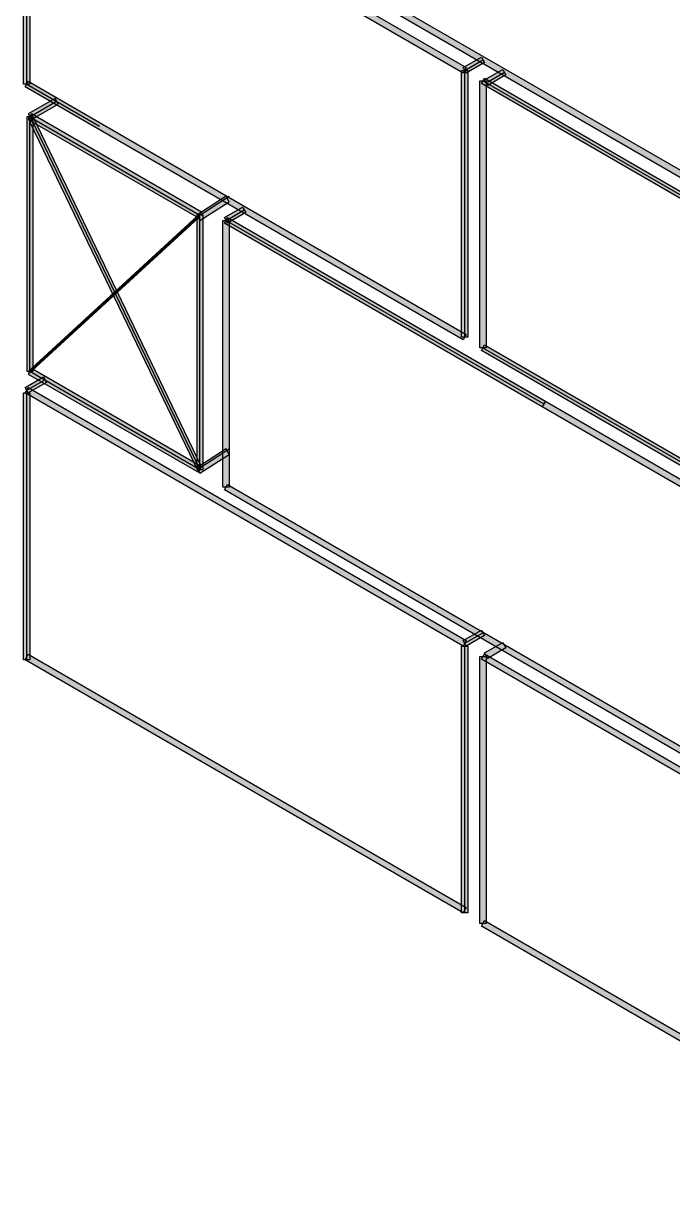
# Model space of a CAD drawing. Extents: x 0 to 119, y 0 to 84.
# Drawn here: x 52.127 to 53.977, y 64.487 to 67.848 of the extents above; entities that cross this region are included whole.
import ezdxf

# ---------------------------------------------------------------- set-up
doc = ezdxf.new("R2010")
doc.units = 0
doc.header["$MEASUREMENT"] = 0
doc.layers.add('3', color=7, linetype='CONTINUOUS')

msp = doc.modelspace()

# ---------------------------------------------------------------- linework, layer by layer
at = {"layer": '3', "color": 7, "linetype": 'Continuous'}
for p, q in [((52.136108, 67.676038), (52.136108, 68.436038)), ((53.384971, 67.715006), (53.436932, 67.745006)), ((53.384971, 66.955006), (53.384971, 67.715006)), ((53.445933, 67.679812), (53.497895, 67.709812)), ((52.136108, 67.676038), (52.343955, 67.556038)), ((53.436932, 67.685006), (54.072204, 67.318231)), ((52.145108, 67.582955), (52.221222, 67.626898)), ((52.145108, 66.857739), (52.145108, 67.582955)), ((52.145108, 67.582955), (52.630083, 67.302955)), ((52.145108, 67.582955), (52.630083, 67.302955)), ((52.149608, 67.575161), (52.630083, 66.577738)), ((52.149608, 67.575161), (52.630083, 66.577738)), ((52.630083, 67.302955), (52.713581, 67.356358)), ((52.630083, 67.302955), (52.713581, 67.356358)), ((52.145108, 66.857739), (52.630083, 67.302955)), ((52.145108, 66.857739), (52.630083, 67.302955)), ((52.630083, 66.577738), (52.630083, 67.302955)), ((52.704288, 67.287725), (52.756249, 67.317725)), ((52.704288, 67.287725), (53.610374, 66.764596)), ((53.436933, 66.925007), (54.072204, 66.558231)), ((52.145108, 66.857739), (52.630083, 66.577738)), ((52.136108, 66.803832), (52.18807, 66.833832)), ((52.136108, 66.036038), (52.136108, 66.796038)), ((52.630083, 66.583137), (52.713581, 66.636541)), ((52.630083, 66.583137), (52.713581, 66.636541)), ((53.384971, 66.0828), (53.436932, 66.1128)), ((53.384971, 65.315006), (53.384971, 66.075006))]:
    msp.add_line(p, q, dxfattribs=at)
for points in [[(52.127108, 68.436038), (52.145108, 68.436038), (52.145108, 67.676038), (52.127108, 67.676038), (52.127108, 68.436038)], [(53.389471, 67.7228), (53.380471, 67.707212), (52.131608, 68.428244), (52.140608, 68.443832), (53.389471, 67.7228)], [(52.716704, 68.150437), (52.725704, 68.166026), (54.024743, 67.416026), (54.015743, 67.400437), (52.716704, 68.150437)], [(53.389471, 67.707212), (53.380471, 67.7228), (53.432432, 67.7528), (53.441432, 67.737212), (53.389471, 67.707212)], [(53.375971, 67.715006), (53.393971, 67.715006), (53.393971, 66.955006), (53.375971, 66.955006), (53.375971, 67.715006)], [(53.375971, 67.715006), (53.393971, 67.715006), (53.393971, 66.955006), (53.375971, 66.955006), (53.375971, 67.715006)], [(54.809586, 66.902896), (54.800586, 66.887307), (53.432432, 67.677212), (53.441432, 67.6928), (54.809586, 66.902896)], [(53.450433, 67.672018), (53.441433, 67.687606), (53.493395, 67.717606), (53.502395, 67.702018), (53.450433, 67.672018)], [(52.131608, 67.668244), (52.140608, 67.683832), (53.38947, 66.962798), (53.38047, 66.94721), (52.131608, 67.668244)], [(53.427932, 67.685006), (53.445932, 67.685006), (53.445932, 66.925006), (53.427932, 66.925006), (53.427932, 67.685006)], [(53.427932, 67.685006), (53.445932, 67.685006), (53.445932, 66.925006), (53.427932, 66.925006), (53.427932, 67.685006)], [(53.445932, 66.925006), (53.427932, 66.925006), (53.427932, 67.685006), (53.445932, 67.685006), (53.445932, 66.925006)], [(52.225722, 67.619103), (52.216722, 67.634692), (52.140608, 67.590749), (52.149608, 67.575161), (52.225722, 67.619103)], [(52.625583, 67.295161), (52.634583, 67.310749), (52.149608, 67.590749), (52.140608, 67.575161), (52.625583, 67.295161)], [(52.154108, 67.582955), (52.136108, 67.582955), (52.136108, 66.857739), (52.154108, 66.857739), (52.154108, 67.582955)], [(52.625583, 66.569943), (52.634583, 66.585532), (52.154108, 67.582955), (52.145108, 67.567366), (52.625583, 66.569943)], [(52.713581, 67.34077), (52.704581, 67.356358), (52.621083, 67.302955), (52.630083, 67.287366), (52.713581, 67.34077)], [(52.708788, 67.279931), (52.699788, 67.29552), (52.751749, 67.32552), (52.760749, 67.309931), (52.708788, 67.279931)], [(52.625583, 67.295161), (52.634583, 67.310749), (52.149608, 66.865534), (52.140608, 66.849945), (52.625583, 67.295161)], [(52.621083, 66.577738), (52.639083, 66.577738), (52.639083, 67.302955), (52.621083, 67.302955), (52.621083, 66.577738)], [(52.695288, 67.287725), (52.713288, 67.287725), (52.713288, 66.527725), (52.695288, 66.527725), (52.695288, 67.287725)], [(52.695288, 67.287725), (52.713288, 67.287725), (52.713288, 66.527725), (52.695288, 66.527725), (52.695288, 67.287725)], [(52.713288, 66.527725), (52.695288, 66.527725), (52.695288, 67.287725), (52.713288, 67.287725), (52.713288, 66.527725)], [(53.614874, 66.77239), (53.605874, 66.756801), (52.699788, 67.279931), (52.708788, 67.29552), (53.614874, 66.77239)], [(53.614874, 66.77239), (53.605874, 66.756801), (52.699788, 67.279931), (52.708788, 67.29552), (53.614874, 66.77239)], [(54.076941, 66.505615), (54.067941, 66.490027), (52.699788, 67.279931), (52.708788, 67.29552), (54.076941, 66.505615)], [(54.809586, 66.142896), (54.800586, 66.127307), (53.432433, 66.917213), (53.441433, 66.932801), (54.809586, 66.142896)], [(52.149608, 66.865534), (52.140608, 66.849945), (52.625583, 66.569943), (52.634583, 66.585532), (52.149608, 66.865534)], [(52.140608, 66.796038), (52.131608, 66.811626), (52.18357, 66.841626), (52.19257, 66.826038), (52.140608, 66.796038)], [(52.127108, 66.796038), (52.145108, 66.796038), (52.145108, 66.036038), (52.127108, 66.036038), (52.127108, 66.796038)], [(53.389471, 66.090594), (53.380471, 66.075006), (52.131608, 66.796038), (52.140608, 66.811626), (53.389471, 66.090594)], [(52.713581, 66.620952), (52.704581, 66.636541), (52.621083, 66.583137), (52.630083, 66.567549), (52.713581, 66.620952)], [(52.699788, 66.519931), (52.708788, 66.53552), (54.076941, 65.745615), (54.067941, 65.730027), (52.699788, 66.519931)], [(53.389471, 66.075006), (53.380471, 66.090594), (53.432432, 66.120594), (53.441432, 66.105006), (53.389471, 66.075006)], [(53.450433, 66.039812), (53.441433, 66.055401), (53.493395, 66.085401), (53.502395, 66.069812), (53.450433, 66.039812)], [(52.131608, 66.036038), (52.140608, 66.051626), (53.38947, 65.330592), (53.38047, 65.315004), (52.131608, 66.036038)], [(53.375971, 66.075006), (53.393971, 66.075006), (53.393971, 65.315006), (53.375971, 65.315006), (53.375971, 66.075006)], [(53.375971, 66.075006), (53.393971, 66.075006), (53.393971, 65.315006), (53.375971, 65.315006), (53.375971, 66.075006)], [(53.427932, 66.045006), (53.445932, 66.045006), (53.445932, 65.285006), (53.427932, 65.285006), (53.427932, 66.045006)], [(53.427932, 66.045006), (53.445932, 66.045006), (53.445932, 65.285006), (53.427932, 65.285006), (53.427932, 66.045006)], [(53.445932, 65.285006), (53.427932, 65.285006), (53.427932, 66.045006), (53.445932, 66.045006), (53.445932, 65.285006)], [(54.809586, 65.262896), (54.800586, 65.247307), (53.432432, 66.037212), (53.441432, 66.0528), (54.809586, 65.262896)], [(54.809586, 64.502896), (54.800586, 64.487307), (53.432433, 65.277213), (53.441433, 65.292801), (54.809586, 64.502896)]]:
    msp.add_lwpolyline(points, dxfattribs=at)
for points in [[(52.127108, 68.436038), (52.145108, 68.436038), (52.145108, 67.676038)], [(52.127108, 68.436038), (52.145108, 67.676038), (52.127108, 67.676038)], [(52.127108, 68.436038), (52.127108, 67.676038), (52.127108, 68.436038)], [(53.389471, 67.7228), (52.131608, 68.428244), (52.140608, 68.443832)], [(53.389471, 67.7228), (52.140608, 68.443832), (53.389471, 67.7228)], [(53.389471, 67.7228), (53.380471, 67.707212), (52.131608, 68.428244)], [(52.716704, 68.150437), (52.725704, 68.166026), (54.024743, 67.416026)], [(52.716704, 68.150437), (54.024743, 67.416026), (54.015743, 67.400437)], [(52.716704, 68.150437), (54.015743, 67.400437), (52.716704, 68.150437)], [(53.389471, 67.707212), (53.380471, 67.7228), (53.432432, 67.7528)], [(53.389471, 67.707212), (53.432432, 67.7528), (53.441432, 67.737212)], [(53.389471, 67.707212), (53.441432, 67.737212), (53.389471, 67.707212)], [(53.375971, 67.715006), (53.393971, 67.715006), (53.393971, 66.955006)], [(53.375971, 67.715006), (53.393971, 66.955006), (53.375971, 66.955006)], [(53.375971, 67.715006), (53.375971, 66.955006), (53.375971, 67.715006)], [(53.375971, 67.715006), (53.393971, 67.715006), (53.393971, 66.955006)], [(53.375971, 67.715006), (53.393971, 66.955006), (53.375971, 66.955006)], [(53.375971, 67.715006), (53.375971, 66.955006), (53.375971, 67.715006)], [(54.809586, 66.902896), (53.432432, 67.677212), (53.441432, 67.6928)], [(54.809586, 66.902896), (53.441432, 67.6928), (54.809586, 66.902896)], [(53.450433, 67.672018), (53.441433, 67.687606), (53.493395, 67.717606)], [(53.450433, 67.672018), (53.493395, 67.717606), (53.502395, 67.702018)], [(53.450433, 67.672018), (53.502395, 67.702018), (53.450433, 67.672018)], [(52.131608, 67.668244), (52.140608, 67.683832), (53.38947, 66.962798)], [(52.131608, 67.668244), (53.38947, 66.962798), (53.38047, 66.94721)], [(52.131608, 67.668244), (53.38047, 66.94721), (52.131608, 67.668244)], [(53.427932, 67.685006), (53.445932, 67.685006), (53.445932, 66.925006)], [(53.427932, 67.685006), (53.445932, 66.925006), (53.427932, 66.925006)], [(53.427932, 67.685006), (53.427932, 66.925006), (53.427932, 67.685006)], [(53.427932, 67.685006), (53.445932, 67.685006), (53.445932, 66.925006)], [(53.427932, 67.685006), (53.445932, 66.925006), (53.427932, 66.925006)], [(53.427932, 67.685006), (53.427932, 66.925006), (53.427932, 67.685006)], [(53.445932, 66.925006), (53.427932, 66.925006), (53.427932, 67.685006)], [(53.445932, 66.925006), (53.427932, 67.685006), (53.445932, 67.685006)], [(54.809586, 66.902896), (54.800586, 66.887307), (53.432432, 67.677212)], [(53.445932, 66.925006), (53.445932, 67.685006), (53.445932, 66.925006)], [(52.225722, 67.619103), (52.216722, 67.634692), (52.140608, 67.590749)], [(52.225722, 67.619103), (52.140608, 67.590749), (52.149608, 67.575161)], [(52.625583, 67.295161), (52.149608, 67.590749), (52.140608, 67.575161)], [(52.225722, 67.619103), (52.149608, 67.575161), (52.225722, 67.619103)], [(52.625583, 67.295161), (52.634583, 67.310749), (52.149608, 67.590749)], [(52.154108, 67.582955), (52.136108, 67.582955), (52.136108, 66.857739)], [(52.154108, 67.582955), (52.136108, 66.857739), (52.154108, 66.857739)], [(52.625583, 67.295161), (52.140608, 67.575161), (52.625583, 67.295161)], [(52.625583, 66.569943), (52.154108, 67.582955), (52.145108, 67.567366)], [(52.625583, 66.569943), (52.145108, 67.567366), (52.625583, 66.569943)], [(52.154108, 67.582955), (52.154108, 66.857739), (52.154108, 67.582955)], [(52.625583, 66.569943), (52.634583, 66.585532), (52.154108, 67.582955)], [(52.713581, 67.34077), (52.704581, 67.356358), (52.621083, 67.302955)], [(52.713581, 67.34077), (52.621083, 67.302955), (52.630083, 67.287366)], [(52.713581, 67.34077), (52.630083, 67.287366), (52.713581, 67.34077)], [(52.708788, 67.279931), (52.699788, 67.29552), (52.751749, 67.32552)], [(52.708788, 67.279931), (52.751749, 67.32552), (52.760749, 67.309931)], [(52.625583, 67.295161), (52.149608, 66.865534), (52.140608, 66.849945)], [(52.625583, 67.295161), (52.140608, 66.849945), (52.625583, 67.295161)], [(52.625583, 67.295161), (52.634583, 67.310749), (52.149608, 66.865534)], [(52.621083, 66.577738), (52.639083, 66.577738), (52.639083, 67.302955)], [(52.621083, 66.577738), (52.639083, 67.302955), (52.621083, 67.302955)], [(52.621083, 66.577738), (52.621083, 67.302955), (52.621083, 66.577738)], [(52.695288, 67.287725), (52.713288, 67.287725), (52.713288, 66.527725)], [(52.695288, 67.287725), (52.713288, 66.527725), (52.695288, 66.527725)], [(52.695288, 67.287725), (52.695288, 66.527725), (52.695288, 67.287725)], [(52.695288, 67.287725), (52.713288, 67.287725), (52.713288, 66.527725)], [(52.695288, 67.287725), (52.713288, 66.527725), (52.695288, 66.527725)], [(52.695288, 67.287725), (52.695288, 66.527725), (52.695288, 67.287725)], [(52.713288, 66.527725), (52.695288, 66.527725), (52.695288, 67.287725)], [(52.713288, 66.527725), (52.695288, 67.287725), (52.713288, 67.287725)], [(53.614874, 66.77239), (52.699788, 67.279931), (52.708788, 67.29552)], [(53.614874, 66.77239), (52.699788, 67.279931), (52.708788, 67.29552)], [(54.076941, 66.505615), (52.699788, 67.279931), (52.708788, 67.29552)], [(52.708788, 67.279931), (52.760749, 67.309931), (52.708788, 67.279931)], [(53.614874, 66.77239), (52.708788, 67.29552), (53.614874, 66.77239)], [(53.614874, 66.77239), (52.708788, 67.29552), (53.614874, 66.77239)], [(54.076941, 66.505615), (52.708788, 67.29552), (54.076941, 66.505615)], [(52.713288, 66.527725), (52.713288, 67.287725), (52.713288, 66.527725)], [(53.614874, 66.77239), (53.605874, 66.756801), (52.699788, 67.279931)], [(53.614874, 66.77239), (53.605874, 66.756801), (52.699788, 67.279931)], [(54.076941, 66.505615), (54.067941, 66.490027), (52.699788, 67.279931)], [(54.809586, 66.142896), (53.432433, 66.917213), (53.441433, 66.932801)], [(54.809586, 66.142896), (54.800586, 66.127307), (53.432433, 66.917213)], [(54.809586, 66.142896), (53.441433, 66.932801), (54.809586, 66.142896)], [(52.149608, 66.865534), (52.140608, 66.849945), (52.625583, 66.569943)], [(52.149608, 66.865534), (52.625583, 66.569943), (52.634583, 66.585532)], [(52.149608, 66.865534), (52.634583, 66.585532), (52.149608, 66.865534)], [(52.140608, 66.796038), (52.131608, 66.811626), (52.18357, 66.841626)], [(52.140608, 66.796038), (52.18357, 66.841626), (52.19257, 66.826038)], [(52.140608, 66.796038), (52.19257, 66.826038), (52.140608, 66.796038)], [(52.127108, 66.796038), (52.145108, 66.796038), (52.145108, 66.036038)], [(52.127108, 66.796038), (52.145108, 66.036038), (52.127108, 66.036038)], [(52.127108, 66.796038), (52.127108, 66.036038), (52.127108, 66.796038)], [(53.389471, 66.090594), (52.131608, 66.796038), (52.140608, 66.811626)], [(53.389471, 66.090594), (53.380471, 66.075006), (52.131608, 66.796038)], [(53.389471, 66.090594), (52.140608, 66.811626), (53.389471, 66.090594)], [(52.713581, 66.620952), (52.704581, 66.636541), (52.621083, 66.583137)], [(52.713581, 66.620952), (52.621083, 66.583137), (52.630083, 66.567549)], [(52.713581, 66.620952), (52.630083, 66.567549), (52.713581, 66.620952)], [(52.699788, 66.519931), (52.708788, 66.53552), (54.076941, 65.745615)], [(52.699788, 66.519931), (54.076941, 65.745615), (54.067941, 65.730027)], [(52.699788, 66.519931), (54.067941, 65.730027), (52.699788, 66.519931)], [(53.389471, 66.075006), (53.380471, 66.090594), (53.432432, 66.120594)], [(53.389471, 66.075006), (53.432432, 66.120594), (53.441432, 66.105006)], [(53.389471, 66.075006), (53.441432, 66.105006), (53.389471, 66.075006)], [(53.450433, 66.039812), (53.441433, 66.055401), (53.493395, 66.085401)], [(53.450433, 66.039812), (53.493395, 66.085401), (53.502395, 66.069812)], [(52.131608, 66.036038), (52.140608, 66.051626), (53.38947, 65.330592)], [(53.375971, 66.075006), (53.393971, 66.075006), (53.393971, 65.315006)], [(53.375971, 66.075006), (53.393971, 65.315006), (53.375971, 65.315006)], [(53.375971, 66.075006), (53.375971, 65.315006), (53.375971, 66.075006)], [(53.375971, 66.075006), (53.393971, 66.075006), (53.393971, 65.315006)], [(53.375971, 66.075006), (53.393971, 65.315006), (53.375971, 65.315006)], [(53.375971, 66.075006), (53.375971, 65.315006), (53.375971, 66.075006)], [(53.427932, 66.045006), (53.445932, 66.045006), (53.445932, 65.285006)], [(53.427932, 66.045006), (53.445932, 65.285006), (53.427932, 65.285006)], [(53.427932, 66.045006), (53.427932, 65.285006), (53.427932, 66.045006)], [(53.427932, 66.045006), (53.445932, 66.045006), (53.445932, 65.285006)], [(53.427932, 66.045006), (53.445932, 65.285006), (53.427932, 65.285006)], [(53.427932, 66.045006), (53.427932, 65.285006), (53.427932, 66.045006)], [(53.445932, 65.285006), (53.427932, 65.285006), (53.427932, 66.045006)], [(53.445932, 65.285006), (53.427932, 66.045006), (53.445932, 66.045006)], [(54.809586, 65.262896), (53.432432, 66.037212), (53.441432, 66.0528)], [(54.809586, 65.262896), (53.441432, 66.0528), (54.809586, 65.262896)], [(53.445932, 65.285006), (53.445932, 66.045006), (53.445932, 65.285006)], [(53.450433, 66.039812), (53.502395, 66.069812), (53.450433, 66.039812)], [(52.131608, 66.036038), (53.38947, 65.330592), (53.38047, 65.315004)], [(52.131608, 66.036038), (53.38047, 65.315004), (52.131608, 66.036038)], [(54.809586, 65.262896), (54.800586, 65.247307), (53.432432, 66.037212)], [(54.809586, 64.502896), (53.432433, 65.277213), (53.441433, 65.292801)], [(54.809586, 64.502896), (54.800586, 64.487307), (53.432433, 65.277213)], [(54.809586, 64.502896), (53.441433, 65.292801), (54.809586, 64.502896)]]:
    msp.add_solid(points, dxfattribs=at)

doc.saveas('drawing.dxf')
